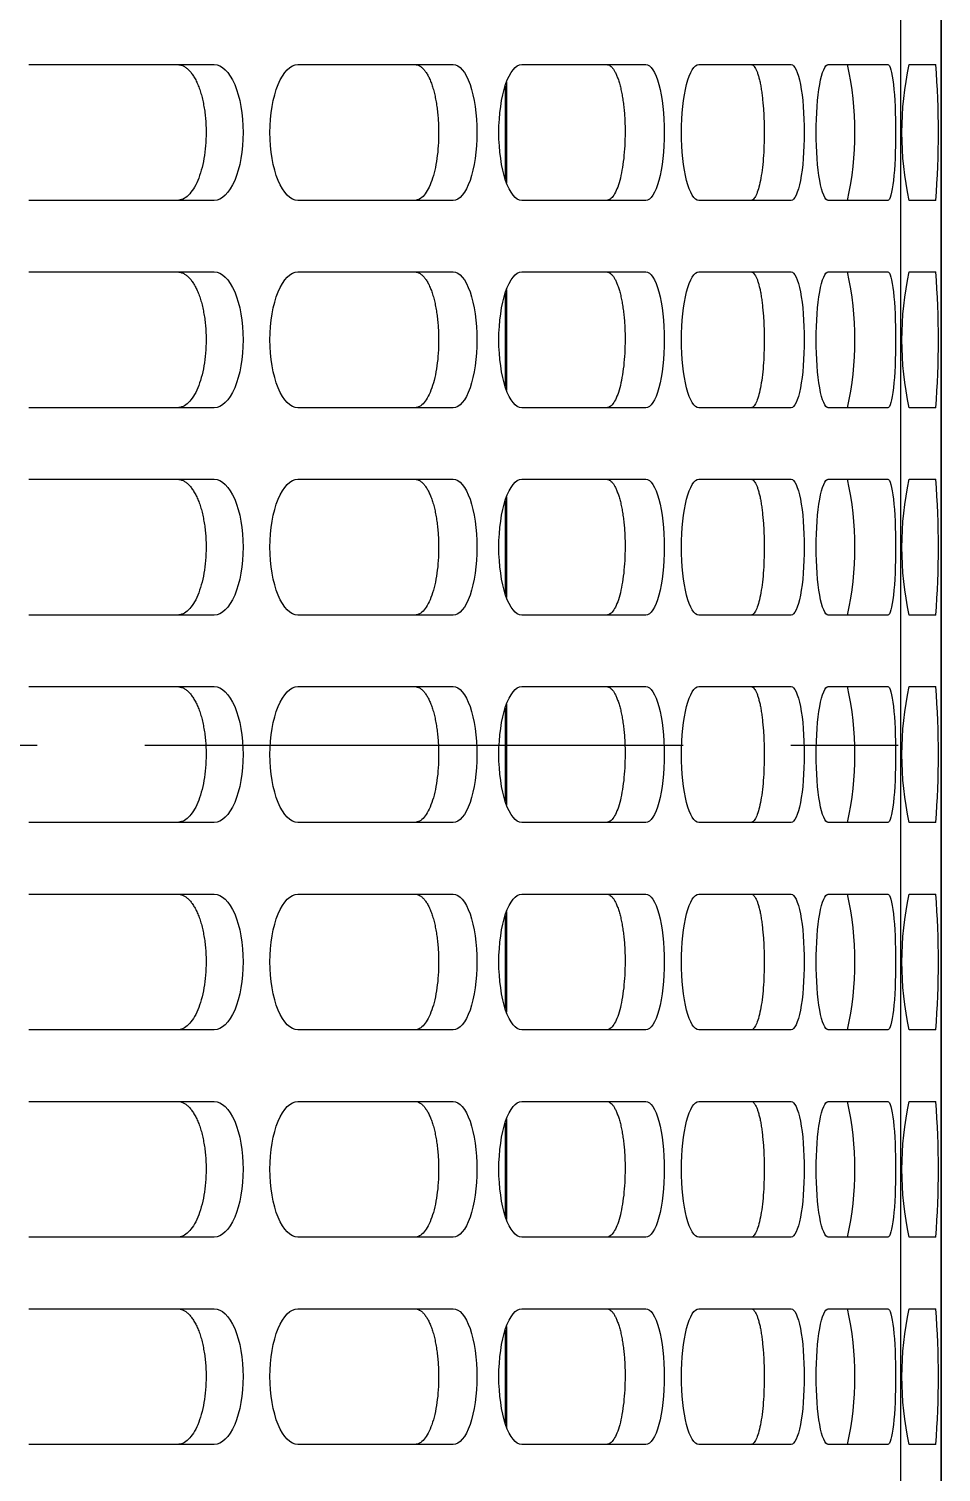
# Model space of a CAD drawing. Header units: millimetres. Extents: x 156850 to 204135, y 56350 to 74150.
# Drawn here: x 159085.8 to 159153, y 57112.5 to 57218.7 of the extents above; entities that cross this region are included whole.
import ezdxf

# ---------------------------------------------------------------- set-up
doc = ezdxf.new("R2010")
doc.units = ezdxf.units.MM
doc.header["$LTSCALE"] = 150
doc.linetypes.add('X-2F-PLAN$0$CENTER', pattern=[2, 1.25, -0.25, 0.25, -0.25])
doc.layers.add('-----33 Equipment', color=5, linetype='Continuous')

# ---------------------------------------------------------------- blocks, each defined once
blk = doc.blocks.new('X-2F-PLAN$0$A$C13F33EB5')
at = {"color": 0, "linetype": 'Continuous'}
for p, q in [((276.51, 139.52), (276.51, 153.16)), ((286.51, 153.16), (286.51, 139.52)), ((291.77, 139.52), (291.77, 153.16)), ((301.77, 153.16), (301.77, 139.52)), ((307.03, 139.52), (307.03, 153.16)), ((317.03, 153.16), (317.03, 139.52)), ((322.3, 139.52), (322.3, 153.16)), ((332.3, 153.16), (332.3, 139.52)), ((337.56, 139.52), (337.56, 153.16)), ((347.56, 153.16), (347.56, 139.52)), ((352.82, 139.52), (352.82, 153.16)), ((362.82, 153.16), (362.82, 139.52)), ((368.09, 139.52), (368.09, 153.16)), ((378.09, 153.16), (378.09, 139.52)), ((276.51, 121.93), (276.51, 133.36)), ((286.51, 133.36), (286.51, 121.93)), ((291.77, 121.93), (291.77, 133.36)), ((301.77, 133.36), (301.77, 121.93)), ((307.03, 121.93), (307.03, 133.36)), ((317.03, 133.36), (317.03, 121.93)), ((322.3, 121.93), (322.3, 133.36)), ((332.3, 133.36), (332.3, 121.93)), ((337.56, 121.93), (337.56, 133.36)), ((347.56, 133.36), (347.56, 121.93)), ((352.82, 121.93), (352.82, 133.36)), ((362.82, 133.36), (362.82, 121.93)), ((368.09, 121.93), (368.09, 133.36)), ((378.09, 133.36), (378.09, 121.93)), ((285.21, 118), (277.8, 118)), ((284.93, 118.1), (278.08, 118.1)), ((300.48, 118), (293.07, 118)), ((300.2, 118.1), (293.35, 118.1)), ((315.74, 118), (308.33, 118)), ((315.46, 118.1), (308.61, 118.1)), ((331, 118), (323.59, 118)), ((330.72, 118.1), (323.87, 118.1)), ((346.27, 118), (338.86, 118)), ((345.99, 118.1), (339.14, 118.1)), ((361.53, 118), (354.12, 118)), ((361.25, 118.1), (354.4, 118.1)), ((376.79, 118), (369.38, 118)), ((376.51, 118.1), (369.66, 118.1)), ((276.51, 107.75), (276.51, 116.88)), ((286.51, 116.88), (286.51, 107.75)), ((291.77, 107.75), (291.77, 116.88)), ((301.77, 116.88), (301.77, 107.75)), ((307.03, 107.75), (307.03, 116.88)), ((317.03, 116.88), (317.03, 107.75)), ((322.3, 107.75), (322.3, 116.88)), ((332.3, 116.88), (332.3, 107.75)), ((337.56, 107.75), (337.56, 116.88)), ((347.56, 116.88), (347.56, 107.75)), ((352.82, 107.75), (352.82, 116.88)), ((362.82, 116.88), (362.82, 107.75)), ((368.09, 107.75), (368.09, 116.88)), ((378.09, 116.88), (378.09, 107.75)), ((276.51, 97.05), (276.51, 103.84)), ((286.51, 103.84), (286.51, 97.05)), ((291.77, 97.05), (291.77, 103.84)), ((301.77, 103.84), (301.77, 97.05)), ((307.03, 97.05), (307.03, 103.84)), ((317.03, 103.84), (317.03, 97.05)), ((322.3, 97.05), (322.3, 103.84)), ((332.3, 103.84), (332.3, 97.05)), ((337.56, 97.05), (337.56, 103.84)), ((347.56, 103.84), (347.56, 97.05)), ((352.82, 97.05), (352.82, 103.84)), ((362.82, 103.84), (362.82, 97.05)), ((368.09, 97.05), (368.09, 103.84)), ((378.09, 103.84), (378.09, 97.05)), ((276.51, 89.92), (276.51, 94.31)), ((286.51, 94.31), (286.51, 89.92)), ((291.77, 89.92), (291.77, 94.31)), ((301.77, 94.31), (301.77, 89.92)), ((307.03, 89.92), (307.03, 94.31)), ((317.03, 94.31), (317.03, 89.92)), ((322.3, 89.92), (322.3, 94.31)), ((332.3, 94.31), (332.3, 89.92)), ((337.56, 89.92), (337.56, 94.31)), ((347.56, 94.31), (347.56, 89.92)), ((352.82, 89.92), (352.82, 94.31)), ((362.82, 94.31), (362.82, 89.92)), ((368.09, 89.92), (368.09, 94.31)), ((378.09, 94.31), (378.09, 89.92)), ((276.51, 86.4), (276.51, 88.36)), ((286.51, 88.36), (286.51, 86.4)), ((291.77, 86.4), (291.77, 88.36)), ((301.77, 88.36), (301.77, 86.4)), ((307.03, 86.4), (307.03, 88.36)), ((317.03, 88.36), (317.03, 86.4)), ((322.3, 86.4), (322.3, 88.36)), ((332.3, 88.36), (332.3, 86.4)), ((337.56, 86.4), (337.56, 88.36)), ((347.56, 88.36), (347.56, 86.4)), ((352.82, 86.4), (352.82, 88.36)), ((362.82, 88.36), (362.82, 86.4)), ((368.09, 86.4), (368.09, 88.36)), ((378.09, 88.36), (378.09, 86.4)), ((563.48, 86), (208.48, 86)), ((208.48, 86), (563.48, 86))]:
    blk.add_line(p, q, dxfattribs=at)
for centre, radius, start, end in [((281.51, 115.63), 23.28, 257.5949, 282.4051), ((296.77, 115.63), 23.28, 257.5949, 282.4051), ((312.03, 115.63), 23.28, 257.5949, 282.4051), ((327.3, 115.63), 23.28, 257.5949, 282.4051), ((342.56, 115.63), 23.28, 257.5949, 282.4051), ((357.82, 115.63), 23.28, 257.5949, 282.4051), ((373.09, 115.63), 23.28, 257.5949, 282.4051), ((281.51, 65.53), 23.38, 77.65, 102.35), ((296.77, 65.53), 23.38, 77.65, 102.35), ((312.03, 65.53), 23.38, 77.65, 102.35), ((327.3, 65.53), 23.38, 77.65, 102.35), ((342.56, 65.53), 23.38, 77.65, 102.35), ((357.82, 65.53), 23.38, 77.65, 102.35), ((373.09, 65.53), 23.38, 77.65, 102.35), ((281.51, 150.87), 64.67, 265.5654, 274.4346), ((296.77, 150.87), 64.67, 265.5654, 274.4346), ((312.03, 150.87), 64.67, 265.5654, 274.4346), ((327.3, 150.87), 64.67, 265.5654, 274.4346), ((342.56, 150.87), 64.67, 265.5654, 274.4346), ((357.82, 150.87), 64.67, 265.5654, 274.4346), ((373.09, 150.87), 64.67, 265.5654, 274.4346)]:
    blk.add_arc(centre, radius, start, end, dxfattribs=at)
for points, knots in [([(286.51, 142.23), (286.5, 142.16), (286.49, 142.02), (286.42, 141.81), (286.3, 141.61), (286.13, 141.41), (285.92, 141.22), (285.67, 141.05), (285.38, 140.88), (285.05, 140.72), (284.69, 140.58), (284.29, 140.46), (283.87, 140.36), (283.42, 140.27), (282.96, 140.2), (282.48, 140.15), (282, 140.12), (281.02, 140.1), (279.55, 140.22), (278.15, 140.61), (277.33, 141.04), (276.87, 141.41), (276.57, 141.81), (276.53, 142.09), (276.51, 142.23)], [0, 0, 0, 0, 0.031263, 0.06252, 0.093789, 0.125071, 0.156359, 0.187645, 0.21893, 0.250231, 0.281541, 0.312852, 0.344178, 0.375521, 0.406869, 0.438212, 0.469551, 0.500899, 0.62553, 0.750071, 0.812579, 0.87508, 0.937558, 1, 1, 1, 1]), ([(301.77, 142.23), (301.77, 142.16), (301.76, 142.02), (301.68, 141.81), (301.56, 141.61), (301.39, 141.41), (301.18, 141.22), (300.93, 141.05), (300.64, 140.88), (300.31, 140.72), (299.95, 140.58), (299.55, 140.46), (299.13, 140.36), (298.69, 140.27), (298.22, 140.2), (297.75, 140.15), (297.26, 140.12), (296.29, 140.1), (294.81, 140.22), (293.42, 140.61), (292.59, 141.04), (292.13, 141.41), (291.83, 141.81), (291.79, 142.09), (291.77, 142.23)], [0, 0, 0, 0, 0.031263, 0.06252, 0.093789, 0.125071, 0.156359, 0.187645, 0.21893, 0.250231, 0.281541, 0.312852, 0.344178, 0.375521, 0.406869, 0.438212, 0.469551, 0.500899, 0.62553, 0.750071, 0.812579, 0.87508, 0.937558, 1, 1, 1, 1]), ([(317.03, 142.23), (317.03, 142.16), (317.02, 142.02), (316.94, 141.81), (316.82, 141.61), (316.66, 141.41), (316.45, 141.22), (316.2, 141.05), (315.91, 140.88), (315.58, 140.72), (315.21, 140.58), (314.82, 140.46), (314.39, 140.36), (313.95, 140.27), (313.49, 140.2), (313.01, 140.15), (312.53, 140.12), (311.55, 140.1), (310.07, 140.22), (308.68, 140.61), (307.85, 141.04), (307.39, 141.41), (307.09, 141.81), (307.05, 142.09), (307.03, 142.23)], [0, 0, 0, 0, 0.031263, 0.06252, 0.093789, 0.125071, 0.156359, 0.187645, 0.21893, 0.250231, 0.281541, 0.312852, 0.344178, 0.375521, 0.406869, 0.438212, 0.469551, 0.500899, 0.62553, 0.750071, 0.812579, 0.87508, 0.937558, 1, 1, 1, 1]), ([(332.3, 142.23), (332.29, 142.16), (332.28, 142.02), (332.21, 141.81), (332.09, 141.61), (331.92, 141.41), (331.71, 141.22), (331.46, 141.05), (331.17, 140.88), (330.84, 140.72), (330.47, 140.58), (330.08, 140.46), (329.66, 140.36), (329.21, 140.27), (328.75, 140.2), (328.27, 140.15), (327.79, 140.12), (326.81, 140.1), (325.34, 140.22), (323.94, 140.61), (323.12, 141.04), (322.66, 141.41), (322.36, 141.81), (322.32, 142.09), (322.3, 142.23)], [0, 0, 0, 0, 0.031263, 0.06252, 0.093789, 0.125071, 0.156359, 0.187645, 0.21893, 0.250231, 0.281541, 0.312852, 0.344178, 0.375521, 0.406869, 0.438212, 0.469551, 0.500899, 0.62553, 0.750071, 0.812579, 0.87508, 0.937558, 1, 1, 1, 1]), ([(347.56, 142.23), (347.56, 142.16), (347.55, 142.02), (347.47, 141.81), (347.35, 141.61), (347.18, 141.41), (346.97, 141.22), (346.72, 141.05), (346.43, 140.88), (346.1, 140.72), (345.74, 140.58), (345.34, 140.46), (344.92, 140.36), (344.48, 140.27), (344.01, 140.2), (343.54, 140.15), (343.05, 140.12), (342.07, 140.1), (340.6, 140.22), (339.21, 140.61), (338.38, 141.04), (337.92, 141.41), (337.62, 141.81), (337.58, 142.09), (337.56, 142.23)], [0, 0, 0, 0, 0.031263, 0.06252, 0.093789, 0.125071, 0.156359, 0.187645, 0.21893, 0.250231, 0.281541, 0.312852, 0.344178, 0.375521, 0.406869, 0.438212, 0.469551, 0.500899, 0.62553, 0.750071, 0.812579, 0.87508, 0.937558, 1, 1, 1, 1]), ([(362.82, 142.23), (362.82, 142.16), (362.81, 142.02), (362.73, 141.81), (362.61, 141.61), (362.45, 141.41), (362.24, 141.22), (361.99, 141.05), (361.69, 140.88), (361.37, 140.72), (361, 140.58), (360.61, 140.46), (360.18, 140.36), (359.74, 140.27), (359.28, 140.2), (358.8, 140.15), (358.31, 140.12), (357.34, 140.1), (355.86, 140.22), (354.47, 140.61), (353.64, 141.04), (353.18, 141.41), (352.88, 141.81), (352.84, 142.09), (352.82, 142.23)], [0, 0, 0, 0, 0.031263, 0.06252, 0.093789, 0.125071, 0.156359, 0.187645, 0.21893, 0.250231, 0.281541, 0.312852, 0.344178, 0.375521, 0.406869, 0.438212, 0.469551, 0.500899, 0.62553, 0.750071, 0.812579, 0.87508, 0.937558, 1, 1, 1, 1]), ([(378.09, 142.23), (378.08, 142.16), (378.07, 142.02), (378, 141.81), (377.88, 141.61), (377.71, 141.41), (377.5, 141.22), (377.25, 141.05), (376.96, 140.88), (376.63, 140.72), (376.26, 140.58), (375.87, 140.46), (375.45, 140.36), (375, 140.27), (374.54, 140.2), (374.06, 140.15), (373.58, 140.12), (372.6, 140.1), (371.13, 140.22), (369.73, 140.61), (368.91, 141.04), (368.45, 141.41), (368.15, 141.81), (368.11, 142.09), (368.09, 142.23)], [0, 0, 0, 0, 0.031263, 0.06252, 0.093789, 0.125071, 0.156359, 0.187645, 0.21893, 0.250231, 0.281541, 0.312852, 0.344178, 0.375521, 0.406869, 0.438212, 0.469551, 0.500899, 0.62553, 0.750071, 0.812579, 0.87508, 0.937558, 1, 1, 1, 1]), ([(286.51, 139.52), (286.51, 138.96), (285.97, 138.4), (284.12, 137.62), (282.82, 137.39), (280.2, 137.39), (278.9, 137.62), (277.05, 138.4), (276.51, 138.96), (276.51, 139.52)], [0, 0, 0, 0, 0.25, 0.25, 0.5, 0.5, 0.75, 0.75, 1, 1, 1, 1]), ([(301.77, 139.52), (301.77, 138.96), (301.23, 138.4), (299.38, 137.62), (298.08, 137.39), (295.46, 137.39), (294.16, 137.62), (292.31, 138.4), (291.77, 138.96), (291.77, 139.52)], [0, 0, 0, 0, 0.25, 0.25, 0.5, 0.5, 0.75, 0.75, 1, 1, 1, 1]), ([(317.03, 139.52), (317.03, 138.96), (316.5, 138.4), (314.64, 137.62), (313.34, 137.39), (310.73, 137.39), (309.42, 137.62), (307.57, 138.4), (307.03, 138.96), (307.03, 139.52)], [0, 0, 0, 0, 0.25, 0.25, 0.5, 0.5, 0.75, 0.75, 1, 1, 1, 1]), ([(332.3, 139.52), (332.3, 138.96), (331.76, 138.4), (329.91, 137.62), (328.61, 137.39), (325.99, 137.39), (324.69, 137.62), (322.84, 138.4), (322.3, 138.96), (322.3, 139.52)], [0, 0, 0, 0, 0.25, 0.25, 0.5, 0.5, 0.75, 0.75, 1, 1, 1, 1]), ([(347.56, 139.52), (347.56, 138.96), (347.02, 138.4), (345.17, 137.62), (343.87, 137.39), (341.25, 137.39), (339.95, 137.62), (338.1, 138.4), (337.56, 138.96), (337.56, 139.52)], [0, 0, 0, 0, 0.25, 0.25, 0.5, 0.5, 0.75, 0.75, 1, 1, 1, 1]), ([(362.82, 139.52), (362.82, 138.96), (362.29, 138.4), (360.43, 137.62), (359.13, 137.39), (356.52, 137.39), (355.21, 137.62), (353.36, 138.4), (352.82, 138.96), (352.82, 139.52)], [0, 0, 0, 0, 0.25, 0.25, 0.5, 0.5, 0.75, 0.75, 1, 1, 1, 1]), ([(378.09, 139.52), (378.09, 138.96), (377.55, 138.4), (375.7, 137.62), (374.4, 137.39), (371.78, 137.39), (370.48, 137.62), (368.63, 138.4), (368.09, 138.96), (368.09, 139.52)], [0, 0, 0, 0, 0.25, 0.25, 0.5, 0.5, 0.75, 0.75, 1, 1, 1, 1]), ([(276.51, 133.36), (276.51, 133.89), (277.05, 134.43), (278.9, 135.19), (280.2, 135.41), (282.82, 135.41), (284.12, 135.19), (285.97, 134.43), (286.51, 133.89), (286.51, 133.36)], [0, 0, 0, 0, 0.25, 0.25, 0.5, 0.5, 0.75, 0.75, 1, 1, 1, 1]), ([(291.77, 133.36), (291.77, 133.89), (292.31, 134.43), (294.16, 135.19), (295.46, 135.41), (298.08, 135.41), (299.38, 135.19), (301.23, 134.43), (301.77, 133.89), (301.77, 133.36)], [0, 0, 0, 0, 0.25, 0.25, 0.5, 0.5, 0.75, 0.75, 1, 1, 1, 1]), ([(307.03, 133.36), (307.03, 133.89), (307.57, 134.43), (309.42, 135.19), (310.73, 135.41), (313.34, 135.41), (314.64, 135.19), (316.5, 134.43), (317.03, 133.89), (317.03, 133.36)], [0, 0, 0, 0, 0.25, 0.25, 0.5, 0.5, 0.75, 0.75, 1, 1, 1, 1]), ([(322.3, 133.36), (322.3, 133.89), (322.84, 134.43), (324.69, 135.19), (325.99, 135.41), (328.61, 135.41), (329.91, 135.19), (331.76, 134.43), (332.3, 133.89), (332.3, 133.36)], [0, 0, 0, 0, 0.25, 0.25, 0.5, 0.5, 0.75, 0.75, 1, 1, 1, 1]), ([(337.56, 133.36), (337.56, 133.89), (338.1, 134.43), (339.95, 135.19), (341.25, 135.41), (343.87, 135.41), (345.17, 135.19), (347.02, 134.43), (347.56, 133.89), (347.56, 133.36)], [0, 0, 0, 0, 0.25, 0.25, 0.5, 0.5, 0.75, 0.75, 1, 1, 1, 1]), ([(352.82, 133.36), (352.82, 133.89), (353.36, 134.43), (355.21, 135.19), (356.52, 135.41), (359.13, 135.41), (360.43, 135.19), (362.29, 134.43), (362.82, 133.89), (362.82, 133.36)], [0, 0, 0, 0, 0.25, 0.25, 0.5, 0.5, 0.75, 0.75, 1, 1, 1, 1]), ([(368.09, 133.36), (368.09, 133.89), (368.63, 134.43), (370.48, 135.19), (371.78, 135.41), (374.4, 135.41), (375.7, 135.19), (377.55, 134.43), (378.09, 133.89), (378.09, 133.36)], [0, 0, 0, 0, 0.25, 0.25, 0.5, 0.5, 0.75, 0.75, 1, 1, 1, 1]), ([(286.51, 124.74), (286.5, 124.68), (286.49, 124.57), (286.42, 124.39), (286.3, 124.23), (286.13, 124.07), (285.92, 123.91), (285.67, 123.76), (285.38, 123.62), (285.05, 123.5), (284.69, 123.38), (284.29, 123.28), (283.87, 123.2), (283.42, 123.12), (282.96, 123.07), (282.48, 123.02), (282, 123), (281.02, 122.98), (279.55, 123.08), (278.15, 123.4), (277.33, 123.76), (276.87, 124.06), (276.57, 124.39), (276.53, 124.62), (276.51, 124.74)], [0, 0, 0, 0, 0.031263, 0.06252, 0.093789, 0.125071, 0.156359, 0.187645, 0.21893, 0.250231, 0.281541, 0.312852, 0.344178, 0.375521, 0.406869, 0.438212, 0.469551, 0.500899, 0.62553, 0.750071, 0.812579, 0.87508, 0.937558, 1, 1, 1, 1]), ([(301.77, 124.74), (301.77, 124.68), (301.76, 124.57), (301.68, 124.39), (301.56, 124.23), (301.39, 124.07), (301.18, 123.91), (300.93, 123.76), (300.64, 123.62), (300.31, 123.5), (299.95, 123.38), (299.55, 123.28), (299.13, 123.2), (298.69, 123.12), (298.22, 123.07), (297.75, 123.02), (297.26, 123), (296.29, 122.98), (294.81, 123.08), (293.42, 123.4), (292.59, 123.76), (292.13, 124.06), (291.83, 124.39), (291.79, 124.62), (291.77, 124.74)], [0, 0, 0, 0, 0.031263, 0.06252, 0.093789, 0.125071, 0.156359, 0.187645, 0.21893, 0.250231, 0.281541, 0.312852, 0.344178, 0.375521, 0.406869, 0.438212, 0.469551, 0.500899, 0.62553, 0.750071, 0.812579, 0.87508, 0.937558, 1, 1, 1, 1]), ([(317.03, 124.74), (317.03, 124.68), (317.02, 124.57), (316.94, 124.39), (316.82, 124.23), (316.66, 124.07), (316.45, 123.91), (316.2, 123.76), (315.91, 123.62), (315.58, 123.5), (315.21, 123.38), (314.82, 123.28), (314.39, 123.2), (313.95, 123.12), (313.49, 123.07), (313.01, 123.02), (312.53, 123), (311.55, 122.98), (310.07, 123.08), (308.68, 123.4), (307.85, 123.76), (307.39, 124.06), (307.09, 124.39), (307.05, 124.62), (307.03, 124.74)], [0, 0, 0, 0, 0.031263, 0.06252, 0.093789, 0.125071, 0.156359, 0.187645, 0.21893, 0.250231, 0.281541, 0.312852, 0.344178, 0.375521, 0.406869, 0.438212, 0.469551, 0.500899, 0.62553, 0.750071, 0.812579, 0.87508, 0.937558, 1, 1, 1, 1]), ([(332.3, 124.74), (332.29, 124.68), (332.28, 124.57), (332.21, 124.39), (332.09, 124.23), (331.92, 124.07), (331.71, 123.91), (331.46, 123.76), (331.17, 123.62), (330.84, 123.5), (330.47, 123.38), (330.08, 123.28), (329.66, 123.2), (329.21, 123.12), (328.75, 123.07), (328.27, 123.02), (327.79, 123), (326.81, 122.98), (325.34, 123.08), (323.94, 123.4), (323.12, 123.76), (322.66, 124.06), (322.36, 124.39), (322.32, 124.62), (322.3, 124.74)], [0, 0, 0, 0, 0.031263, 0.06252, 0.093789, 0.125071, 0.156359, 0.187645, 0.21893, 0.250231, 0.281541, 0.312852, 0.344178, 0.375521, 0.406869, 0.438212, 0.469551, 0.500899, 0.62553, 0.750071, 0.812579, 0.87508, 0.937558, 1, 1, 1, 1]), ([(347.56, 124.74), (347.56, 124.68), (347.55, 124.57), (347.47, 124.39), (347.35, 124.23), (347.18, 124.07), (346.97, 123.91), (346.72, 123.76), (346.43, 123.62), (346.1, 123.5), (345.74, 123.38), (345.34, 123.28), (344.92, 123.2), (344.48, 123.12), (344.01, 123.07), (343.54, 123.02), (343.05, 123), (342.07, 122.98), (340.6, 123.08), (339.21, 123.4), (338.38, 123.76), (337.92, 124.06), (337.62, 124.39), (337.58, 124.62), (337.56, 124.74)], [0, 0, 0, 0, 0.031263, 0.06252, 0.093789, 0.125071, 0.156359, 0.187645, 0.21893, 0.250231, 0.281541, 0.312852, 0.344178, 0.375521, 0.406869, 0.438212, 0.469551, 0.500899, 0.62553, 0.750071, 0.812579, 0.87508, 0.937558, 1, 1, 1, 1]), ([(362.82, 124.74), (362.82, 124.68), (362.81, 124.57), (362.73, 124.39), (362.61, 124.23), (362.45, 124.07), (362.24, 123.91), (361.99, 123.76), (361.69, 123.62), (361.37, 123.5), (361, 123.38), (360.61, 123.28), (360.18, 123.2), (359.74, 123.12), (359.28, 123.07), (358.8, 123.02), (358.31, 123), (357.34, 122.98), (355.86, 123.08), (354.47, 123.4), (353.64, 123.76), (353.18, 124.06), (352.88, 124.39), (352.84, 124.62), (352.82, 124.74)], [0, 0, 0, 0, 0.031263, 0.06252, 0.093789, 0.125071, 0.156359, 0.187645, 0.21893, 0.250231, 0.281541, 0.312852, 0.344178, 0.375521, 0.406869, 0.438212, 0.469551, 0.500899, 0.62553, 0.750071, 0.812579, 0.87508, 0.937558, 1, 1, 1, 1]), ([(378.09, 124.74), (378.08, 124.68), (378.07, 124.57), (378, 124.39), (377.88, 124.23), (377.71, 124.07), (377.5, 123.91), (377.25, 123.76), (376.96, 123.62), (376.63, 123.5), (376.26, 123.38), (375.87, 123.28), (375.45, 123.2), (375, 123.12), (374.54, 123.07), (374.06, 123.02), (373.58, 123), (372.6, 122.98), (371.13, 123.08), (369.73, 123.4), (368.91, 123.76), (368.45, 124.06), (368.15, 124.39), (368.11, 124.62), (368.09, 124.74)], [0, 0, 0, 0, 0.031263, 0.06252, 0.093789, 0.125071, 0.156359, 0.187645, 0.21893, 0.250231, 0.281541, 0.312852, 0.344178, 0.375521, 0.406869, 0.438212, 0.469551, 0.500899, 0.62553, 0.750071, 0.812579, 0.87508, 0.937558, 1, 1, 1, 1]), ([(286.51, 121.93), (286.51, 121.47), (285.97, 121.01), (284.12, 120.36), (282.82, 120.18), (280.2, 120.18), (278.9, 120.36), (277.05, 121.01), (276.51, 121.47), (276.51, 121.93)], [0, 0, 0, 0, 0.25, 0.25, 0.5, 0.5, 0.75, 0.75, 1, 1, 1, 1]), ([(301.77, 121.93), (301.77, 121.47), (301.23, 121.01), (299.38, 120.36), (298.08, 120.18), (295.46, 120.18), (294.16, 120.36), (292.31, 121.01), (291.77, 121.47), (291.77, 121.93)], [0, 0, 0, 0, 0.25, 0.25, 0.5, 0.5, 0.75, 0.75, 1, 1, 1, 1]), ([(317.03, 121.93), (317.03, 121.47), (316.5, 121.01), (314.64, 120.36), (313.34, 120.18), (310.73, 120.18), (309.42, 120.36), (307.57, 121.01), (307.03, 121.47), (307.03, 121.93)], [0, 0, 0, 0, 0.25, 0.25, 0.5, 0.5, 0.75, 0.75, 1, 1, 1, 1]), ([(332.3, 121.93), (332.3, 121.47), (331.76, 121.01), (329.91, 120.36), (328.61, 120.18), (325.99, 120.18), (324.69, 120.36), (322.84, 121.01), (322.3, 121.47), (322.3, 121.93)], [0, 0, 0, 0, 0.25, 0.25, 0.5, 0.5, 0.75, 0.75, 1, 1, 1, 1]), ([(347.56, 121.93), (347.56, 121.47), (347.02, 121.01), (345.17, 120.36), (343.87, 120.18), (341.25, 120.18), (339.95, 120.36), (338.1, 121.01), (337.56, 121.47), (337.56, 121.93)], [0, 0, 0, 0, 0.25, 0.25, 0.5, 0.5, 0.75, 0.75, 1, 1, 1, 1]), ([(362.82, 121.93), (362.82, 121.47), (362.29, 121.01), (360.43, 120.36), (359.13, 120.18), (356.52, 120.18), (355.21, 120.36), (353.36, 121.01), (352.82, 121.47), (352.82, 121.93)], [0, 0, 0, 0, 0.25, 0.25, 0.5, 0.5, 0.75, 0.75, 1, 1, 1, 1]), ([(378.09, 121.93), (378.09, 121.47), (377.55, 121.01), (375.7, 120.36), (374.4, 120.18), (371.78, 120.18), (370.48, 120.36), (368.63, 121.01), (368.09, 121.47), (368.09, 121.93)], [0, 0, 0, 0, 0.25, 0.25, 0.5, 0.5, 0.75, 0.75, 1, 1, 1, 1]), ([(276.51, 116.88), (276.51, 117.32), (277.05, 117.75), (278.9, 118.37), (280.2, 118.56), (282.82, 118.56), (284.12, 118.37), (285.97, 117.75), (286.51, 117.32), (286.51, 116.88)], [0, 0, 0, 0, 0.25, 0.25, 0.5, 0.5, 0.75, 0.75, 1, 1, 1, 1]), ([(291.77, 116.88), (291.77, 117.32), (292.31, 117.75), (294.16, 118.37), (295.46, 118.56), (298.08, 118.56), (299.38, 118.37), (301.23, 117.75), (301.77, 117.32), (301.77, 116.88)], [0, 0, 0, 0, 0.25, 0.25, 0.5, 0.5, 0.75, 0.75, 1, 1, 1, 1]), ([(307.03, 116.88), (307.03, 117.32), (307.57, 117.75), (309.42, 118.37), (310.73, 118.56), (313.34, 118.56), (314.64, 118.37), (316.5, 117.75), (317.03, 117.32), (317.03, 116.88)], [0, 0, 0, 0, 0.25, 0.25, 0.5, 0.5, 0.75, 0.75, 1, 1, 1, 1]), ([(322.3, 116.88), (322.3, 117.32), (322.84, 117.75), (324.69, 118.37), (325.99, 118.56), (328.61, 118.56), (329.91, 118.37), (331.76, 117.75), (332.3, 117.32), (332.3, 116.88)], [0, 0, 0, 0, 0.25, 0.25, 0.5, 0.5, 0.75, 0.75, 1, 1, 1, 1]), ([(337.56, 116.88), (337.56, 117.32), (338.1, 117.75), (339.95, 118.37), (341.25, 118.56), (343.87, 118.56), (345.17, 118.37), (347.02, 117.75), (347.56, 117.32), (347.56, 116.88)], [0, 0, 0, 0, 0.25, 0.25, 0.5, 0.5, 0.75, 0.75, 1, 1, 1, 1]), ([(352.82, 116.88), (352.82, 117.32), (353.36, 117.75), (355.21, 118.37), (356.52, 118.56), (359.13, 118.56), (360.43, 118.37), (362.29, 117.75), (362.82, 117.32), (362.82, 116.88)], [0, 0, 0, 0, 0.25, 0.25, 0.5, 0.5, 0.75, 0.75, 1, 1, 1, 1]), ([(368.09, 116.88), (368.09, 117.32), (368.63, 117.75), (370.48, 118.37), (371.78, 118.56), (374.4, 118.56), (375.7, 118.37), (377.55, 117.75), (378.09, 117.32), (378.09, 116.88)], [0, 0, 0, 0, 0.25, 0.25, 0.5, 0.5, 0.75, 0.75, 1, 1, 1, 1]), ([(286.51, 110.63), (286.5, 110.58), (286.49, 110.49), (286.42, 110.36), (286.3, 110.23), (286.13, 110.1), (285.92, 109.98), (285.67, 109.87), (285.38, 109.76), (285.05, 109.66), (284.69, 109.57), (284.29, 109.49), (283.87, 109.42), (283.42, 109.37), (282.96, 109.32), (282.48, 109.29), (282, 109.27), (281.02, 109.26), (279.55, 109.34), (278.15, 109.59), (277.33, 109.86), (276.87, 110.1), (276.57, 110.36), (276.53, 110.54), (276.51, 110.63)], [0, 0, 0, 0, 0.031263, 0.06252, 0.093789, 0.125071, 0.156359, 0.187645, 0.21893, 0.250231, 0.281541, 0.312852, 0.344178, 0.375521, 0.406869, 0.438212, 0.469551, 0.500899, 0.62553, 0.750071, 0.812579, 0.87508, 0.937558, 1, 1, 1, 1]), ([(301.77, 110.63), (301.77, 110.58), (301.76, 110.49), (301.68, 110.36), (301.56, 110.23), (301.39, 110.1), (301.18, 109.98), (300.93, 109.87), (300.64, 109.76), (300.31, 109.66), (299.95, 109.57), (299.55, 109.49), (299.13, 109.42), (298.69, 109.37), (298.22, 109.32), (297.75, 109.29), (297.26, 109.27), (296.29, 109.26), (294.81, 109.34), (293.42, 109.59), (292.59, 109.86), (292.13, 110.1), (291.83, 110.36), (291.79, 110.54), (291.77, 110.63)], [0, 0, 0, 0, 0.031263, 0.06252, 0.093789, 0.125071, 0.156359, 0.187645, 0.21893, 0.250231, 0.281541, 0.312852, 0.344178, 0.375521, 0.406869, 0.438212, 0.469551, 0.500899, 0.62553, 0.750071, 0.812579, 0.87508, 0.937558, 1, 1, 1, 1]), ([(317.03, 110.63), (317.03, 110.58), (317.02, 110.49), (316.94, 110.36), (316.82, 110.23), (316.66, 110.1), (316.45, 109.98), (316.2, 109.87), (315.91, 109.76), (315.58, 109.66), (315.21, 109.57), (314.82, 109.49), (314.39, 109.42), (313.95, 109.37), (313.49, 109.32), (313.01, 109.29), (312.53, 109.27), (311.55, 109.26), (310.07, 109.34), (308.68, 109.59), (307.85, 109.86), (307.39, 110.1), (307.09, 110.36), (307.05, 110.54), (307.03, 110.63)], [0, 0, 0, 0, 0.031263, 0.06252, 0.093789, 0.125071, 0.156359, 0.187645, 0.21893, 0.250231, 0.281541, 0.312852, 0.344178, 0.375521, 0.406869, 0.438212, 0.469551, 0.500899, 0.62553, 0.750071, 0.812579, 0.87508, 0.937558, 1, 1, 1, 1]), ([(332.3, 110.63), (332.29, 110.58), (332.28, 110.49), (332.21, 110.36), (332.09, 110.23), (331.92, 110.1), (331.71, 109.98), (331.46, 109.87), (331.17, 109.76), (330.84, 109.66), (330.47, 109.57), (330.08, 109.49), (329.66, 109.42), (329.21, 109.37), (328.75, 109.32), (328.27, 109.29), (327.79, 109.27), (326.81, 109.26), (325.34, 109.34), (323.94, 109.59), (323.12, 109.86), (322.66, 110.1), (322.36, 110.36), (322.32, 110.54), (322.3, 110.63)], [0, 0, 0, 0, 0.031263, 0.06252, 0.093789, 0.125071, 0.156359, 0.187645, 0.21893, 0.250231, 0.281541, 0.312852, 0.344178, 0.375521, 0.406869, 0.438212, 0.469551, 0.500899, 0.62553, 0.750071, 0.812579, 0.87508, 0.937558, 1, 1, 1, 1]), ([(347.56, 110.63), (347.56, 110.58), (347.55, 110.49), (347.47, 110.36), (347.35, 110.23), (347.18, 110.1), (346.97, 109.98), (346.72, 109.87), (346.43, 109.76), (346.1, 109.66), (345.74, 109.57), (345.34, 109.49), (344.92, 109.42), (344.48, 109.37), (344.01, 109.32), (343.54, 109.29), (343.05, 109.27), (342.07, 109.26), (340.6, 109.34), (339.21, 109.59), (338.38, 109.86), (337.92, 110.1), (337.62, 110.36), (337.58, 110.54), (337.56, 110.63)], [0, 0, 0, 0, 0.031263, 0.06252, 0.093789, 0.125071, 0.156359, 0.187645, 0.21893, 0.250231, 0.281541, 0.312852, 0.344178, 0.375521, 0.406869, 0.438212, 0.469551, 0.500899, 0.62553, 0.750071, 0.812579, 0.87508, 0.937558, 1, 1, 1, 1]), ([(362.82, 110.63), (362.82, 110.58), (362.81, 110.49), (362.73, 110.36), (362.61, 110.23), (362.45, 110.1), (362.24, 109.98), (361.99, 109.87), (361.69, 109.76), (361.37, 109.66), (361, 109.57), (360.61, 109.49), (360.18, 109.42), (359.74, 109.37), (359.28, 109.32), (358.8, 109.29), (358.31, 109.27), (357.34, 109.26), (355.86, 109.34), (354.47, 109.59), (353.64, 109.86), (353.18, 110.1), (352.88, 110.36), (352.84, 110.54), (352.82, 110.63)], [0, 0, 0, 0, 0.031263, 0.06252, 0.093789, 0.125071, 0.156359, 0.187645, 0.21893, 0.250231, 0.281541, 0.312852, 0.344178, 0.375521, 0.406869, 0.438212, 0.469551, 0.500899, 0.62553, 0.750071, 0.812579, 0.87508, 0.937558, 1, 1, 1, 1]), ([(378.09, 110.63), (378.08, 110.58), (378.07, 110.49), (378, 110.36), (377.88, 110.23), (377.71, 110.1), (377.5, 109.98), (377.25, 109.87), (376.96, 109.76), (376.63, 109.66), (376.26, 109.57), (375.87, 109.49), (375.45, 109.42), (375, 109.37), (374.54, 109.32), (374.06, 109.29), (373.58, 109.27), (372.6, 109.26), (371.13, 109.34), (369.73, 109.59), (368.91, 109.86), (368.45, 110.1), (368.15, 110.36), (368.11, 110.54), (368.09, 110.63)], [0, 0, 0, 0, 0.031263, 0.06252, 0.093789, 0.125071, 0.156359, 0.187645, 0.21893, 0.250231, 0.281541, 0.312852, 0.344178, 0.375521, 0.406869, 0.438212, 0.469551, 0.500899, 0.62553, 0.750071, 0.812579, 0.87508, 0.937558, 1, 1, 1, 1]), ([(286.51, 107.75), (286.51, 107.38), (285.97, 107.03), (284.12, 106.52), (282.82, 106.38), (280.2, 106.38), (278.9, 106.52), (277.05, 107.03), (276.51, 107.38), (276.51, 107.75)], [0, 0, 0, 0, 0.25, 0.25, 0.5, 0.5, 0.75, 0.75, 1, 1, 1, 1]), ([(301.77, 107.75), (301.77, 107.38), (301.23, 107.03), (299.38, 106.52), (298.08, 106.38), (295.46, 106.38), (294.16, 106.52), (292.31, 107.03), (291.77, 107.38), (291.77, 107.75)], [0, 0, 0, 0, 0.25, 0.25, 0.5, 0.5, 0.75, 0.75, 1, 1, 1, 1]), ([(317.03, 107.75), (317.03, 107.38), (316.5, 107.03), (314.64, 106.52), (313.34, 106.38), (310.73, 106.38), (309.42, 106.52), (307.57, 107.03), (307.03, 107.38), (307.03, 107.75)], [0, 0, 0, 0, 0.25, 0.25, 0.5, 0.5, 0.75, 0.75, 1, 1, 1, 1]), ([(332.3, 107.75), (332.3, 107.38), (331.76, 107.03), (329.91, 106.52), (328.61, 106.38), (325.99, 106.38), (324.69, 106.52), (322.84, 107.03), (322.3, 107.38), (322.3, 107.75)], [0, 0, 0, 0, 0.25, 0.25, 0.5, 0.5, 0.75, 0.75, 1, 1, 1, 1]), ([(347.56, 107.75), (347.56, 107.38), (347.02, 107.03), (345.17, 106.52), (343.87, 106.38), (341.25, 106.38), (339.95, 106.52), (338.1, 107.03), (337.56, 107.38), (337.56, 107.75)], [0, 0, 0, 0, 0.25, 0.25, 0.5, 0.5, 0.75, 0.75, 1, 1, 1, 1]), ([(362.82, 107.75), (362.82, 107.38), (362.29, 107.03), (360.43, 106.52), (359.13, 106.38), (356.52, 106.38), (355.21, 106.52), (353.36, 107.03), (352.82, 107.38), (352.82, 107.75)], [0, 0, 0, 0, 0.25, 0.25, 0.5, 0.5, 0.75, 0.75, 1, 1, 1, 1]), ([(378.09, 107.75), (378.09, 107.38), (377.55, 107.03), (375.7, 106.52), (374.4, 106.38), (371.78, 106.38), (370.48, 106.52), (368.63, 107.03), (368.09, 107.38), (368.09, 107.75)], [0, 0, 0, 0, 0.25, 0.25, 0.5, 0.5, 0.75, 0.75, 1, 1, 1, 1]), ([(276.51, 103.84), (276.51, 104.17), (277.05, 104.5), (278.9, 104.98), (280.2, 105.12), (282.82, 105.12), (284.12, 104.98), (285.97, 104.5), (286.51, 104.17), (286.51, 103.84)], [0, 0, 0, 0, 0.25, 0.25, 0.5, 0.5, 0.75, 0.75, 1, 1, 1, 1]), ([(291.77, 103.84), (291.77, 104.17), (292.31, 104.5), (294.16, 104.98), (295.46, 105.12), (298.08, 105.12), (299.38, 104.98), (301.23, 104.5), (301.77, 104.17), (301.77, 103.84)], [0, 0, 0, 0, 0.25, 0.25, 0.5, 0.5, 0.75, 0.75, 1, 1, 1, 1]), ([(307.03, 103.84), (307.03, 104.17), (307.57, 104.5), (309.42, 104.98), (310.73, 105.12), (313.34, 105.12), (314.64, 104.98), (316.5, 104.5), (317.03, 104.17), (317.03, 103.84)], [0, 0, 0, 0, 0.25, 0.25, 0.5, 0.5, 0.75, 0.75, 1, 1, 1, 1]), ([(322.3, 103.84), (322.3, 104.17), (322.84, 104.5), (324.69, 104.98), (325.99, 105.12), (328.61, 105.12), (329.91, 104.98), (331.76, 104.5), (332.3, 104.17), (332.3, 103.84)], [0, 0, 0, 0, 0.25, 0.25, 0.5, 0.5, 0.75, 0.75, 1, 1, 1, 1]), ([(337.56, 103.84), (337.56, 104.17), (338.1, 104.5), (339.95, 104.98), (341.25, 105.12), (343.87, 105.12), (345.17, 104.98), (347.02, 104.5), (347.56, 104.17), (347.56, 103.84)], [0, 0, 0, 0, 0.25, 0.25, 0.5, 0.5, 0.75, 0.75, 1, 1, 1, 1]), ([(352.82, 103.84), (352.82, 104.17), (353.36, 104.5), (355.21, 104.98), (356.52, 105.12), (359.13, 105.12), (360.43, 104.98), (362.29, 104.5), (362.82, 104.17), (362.82, 103.84)], [0, 0, 0, 0, 0.25, 0.25, 0.5, 0.5, 0.75, 0.75, 1, 1, 1, 1]), ([(368.09, 103.84), (368.09, 104.17), (368.63, 104.5), (370.48, 104.98), (371.78, 105.12), (374.4, 105.12), (375.7, 104.98), (377.55, 104.5), (378.09, 104.17), (378.09, 103.84)], [0, 0, 0, 0, 0.25, 0.25, 0.5, 0.5, 0.75, 0.75, 1, 1, 1, 1]), ([(286.51, 99.99), (286.5, 99.96), (286.49, 99.9), (286.42, 99.8), (286.3, 99.71), (286.13, 99.62), (285.92, 99.53), (285.67, 99.45), (285.38, 99.37), (285.05, 99.3), (284.69, 99.24), (284.29, 99.18), (283.87, 99.14), (283.42, 99.1), (282.96, 99.06), (282.48, 99.04), (282, 99.03), (281.02, 99.02), (279.55, 99.07), (278.15, 99.25), (277.33, 99.45), (276.87, 99.62), (276.57, 99.8), (276.53, 99.93), (276.51, 99.99)], [0, 0, 0, 0, 0.031263, 0.06252, 0.093789, 0.125071, 0.156359, 0.187645, 0.21893, 0.250231, 0.281541, 0.312852, 0.344178, 0.375521, 0.406869, 0.438212, 0.469551, 0.500899, 0.62553, 0.750071, 0.812579, 0.87508, 0.937558, 1, 1, 1, 1]), ([(301.77, 99.99), (301.77, 99.96), (301.76, 99.9), (301.68, 99.8), (301.56, 99.71), (301.39, 99.62), (301.18, 99.53), (300.93, 99.45), (300.64, 99.37), (300.31, 99.3), (299.95, 99.24), (299.55, 99.18), (299.13, 99.14), (298.69, 99.1), (298.22, 99.06), (297.75, 99.04), (297.26, 99.03), (296.29, 99.02), (294.81, 99.07), (293.42, 99.25), (292.59, 99.45), (292.13, 99.62), (291.83, 99.8), (291.79, 99.93), (291.77, 99.99)], [0, 0, 0, 0, 0.031263, 0.06252, 0.093789, 0.125071, 0.156359, 0.187645, 0.21893, 0.250231, 0.281541, 0.312852, 0.344178, 0.375521, 0.406869, 0.438212, 0.469551, 0.500899, 0.62553, 0.750071, 0.812579, 0.87508, 0.937558, 1, 1, 1, 1]), ([(317.03, 99.99), (317.03, 99.96), (317.02, 99.9), (316.94, 99.8), (316.82, 99.71), (316.66, 99.62), (316.45, 99.53), (316.2, 99.45), (315.91, 99.37), (315.58, 99.3), (315.21, 99.24), (314.82, 99.18), (314.39, 99.14), (313.95, 99.1), (313.49, 99.06), (313.01, 99.04), (312.53, 99.03), (311.55, 99.02), (310.07, 99.07), (308.68, 99.25), (307.85, 99.45), (307.39, 99.62), (307.09, 99.8), (307.05, 99.93), (307.03, 99.99)], [0, 0, 0, 0, 0.031263, 0.06252, 0.093789, 0.125071, 0.156359, 0.187645, 0.21893, 0.250231, 0.281541, 0.312852, 0.344178, 0.375521, 0.406869, 0.438212, 0.469551, 0.500899, 0.62553, 0.750071, 0.812579, 0.87508, 0.937558, 1, 1, 1, 1]), ([(332.3, 99.99), (332.29, 99.96), (332.28, 99.9), (332.21, 99.8), (332.09, 99.71), (331.92, 99.62), (331.71, 99.53), (331.46, 99.45), (331.17, 99.37), (330.84, 99.3), (330.47, 99.24), (330.08, 99.18), (329.66, 99.14), (329.21, 99.1), (328.75, 99.06), (328.27, 99.04), (327.79, 99.03), (326.81, 99.02), (325.34, 99.07), (323.94, 99.25), (323.12, 99.45), (322.66, 99.62), (322.36, 99.8), (322.32, 99.93), (322.3, 99.99)], [0, 0, 0, 0, 0.031263, 0.06252, 0.093789, 0.125071, 0.156359, 0.187645, 0.21893, 0.250231, 0.281541, 0.312852, 0.344178, 0.375521, 0.406869, 0.438212, 0.469551, 0.500899, 0.62553, 0.750071, 0.812579, 0.87508, 0.937558, 1, 1, 1, 1]), ([(347.56, 99.99), (347.56, 99.96), (347.55, 99.9), (347.47, 99.8), (347.35, 99.71), (347.18, 99.62), (346.97, 99.53), (346.72, 99.45), (346.43, 99.37), (346.1, 99.3), (345.74, 99.24), (345.34, 99.18), (344.92, 99.14), (344.48, 99.1), (344.01, 99.06), (343.54, 99.04), (343.05, 99.03), (342.07, 99.02), (340.6, 99.07), (339.21, 99.25), (338.38, 99.45), (337.92, 99.62), (337.62, 99.8), (337.58, 99.93), (337.56, 99.99)], [0, 0, 0, 0, 0.031263, 0.06252, 0.093789, 0.125071, 0.156359, 0.187645, 0.21893, 0.250231, 0.281541, 0.312852, 0.344178, 0.375521, 0.406869, 0.438212, 0.469551, 0.500899, 0.62553, 0.750071, 0.812579, 0.87508, 0.937558, 1, 1, 1, 1]), ([(362.82, 99.99), (362.82, 99.96), (362.81, 99.9), (362.73, 99.8), (362.61, 99.71), (362.45, 99.62), (362.24, 99.53), (361.99, 99.45), (361.69, 99.37), (361.37, 99.3), (361, 99.24), (360.61, 99.18), (360.18, 99.14), (359.74, 99.1), (359.28, 99.06), (358.8, 99.04), (358.31, 99.03), (357.34, 99.02), (355.86, 99.07), (354.47, 99.25), (353.64, 99.45), (353.18, 99.62), (352.88, 99.8), (352.84, 99.93), (352.82, 99.99)], [0, 0, 0, 0, 0.031263, 0.06252, 0.093789, 0.125071, 0.156359, 0.187645, 0.21893, 0.250231, 0.281541, 0.312852, 0.344178, 0.375521, 0.406869, 0.438212, 0.469551, 0.500899, 0.62553, 0.750071, 0.812579, 0.87508, 0.937558, 1, 1, 1, 1]), ([(378.09, 99.99), (378.08, 99.96), (378.07, 99.9), (378, 99.8), (377.88, 99.71), (377.71, 99.62), (377.5, 99.53), (377.25, 99.45), (376.96, 99.37), (376.63, 99.3), (376.26, 99.24), (375.87, 99.18), (375.45, 99.14), (375, 99.1), (374.54, 99.06), (374.06, 99.04), (373.58, 99.03), (372.6, 99.02), (371.13, 99.07), (369.73, 99.25), (368.91, 99.45), (368.45, 99.62), (368.15, 99.8), (368.11, 99.93), (368.09, 99.99)], [0, 0, 0, 0, 0.031263, 0.06252, 0.093789, 0.125071, 0.156359, 0.187645, 0.21893, 0.250231, 0.281541, 0.312852, 0.344178, 0.375521, 0.406869, 0.438212, 0.469551, 0.500899, 0.62553, 0.750071, 0.812579, 0.87508, 0.937558, 1, 1, 1, 1]), ([(286.51, 97.05), (286.51, 96.79), (285.97, 96.54), (284.12, 96.18), (282.82, 96.08), (280.2, 96.08), (278.9, 96.18), (277.05, 96.54), (276.51, 96.79), (276.51, 97.05)], [0, 0, 0, 0, 0.25, 0.25, 0.5, 0.5, 0.75, 0.75, 1, 1, 1, 1]), ([(301.77, 97.05), (301.77, 96.79), (301.23, 96.54), (299.38, 96.18), (298.08, 96.08), (295.46, 96.08), (294.16, 96.18), (292.31, 96.54), (291.77, 96.79), (291.77, 97.05)], [0, 0, 0, 0, 0.25, 0.25, 0.5, 0.5, 0.75, 0.75, 1, 1, 1, 1]), ([(317.03, 97.05), (317.03, 96.79), (316.5, 96.54), (314.64, 96.18), (313.34, 96.08), (310.73, 96.08), (309.42, 96.18), (307.57, 96.54), (307.03, 96.79), (307.03, 97.05)], [0, 0, 0, 0, 0.25, 0.25, 0.5, 0.5, 0.75, 0.75, 1, 1, 1, 1]), ([(332.3, 97.05), (332.3, 96.79), (331.76, 96.54), (329.91, 96.18), (328.61, 96.08), (325.99, 96.08), (324.69, 96.18), (322.84, 96.54), (322.3, 96.79), (322.3, 97.05)], [0, 0, 0, 0, 0.25, 0.25, 0.5, 0.5, 0.75, 0.75, 1, 1, 1, 1]), ([(347.56, 97.05), (347.56, 96.79), (347.02, 96.54), (345.17, 96.18), (343.87, 96.08), (341.25, 96.08), (339.95, 96.18), (338.1, 96.54), (337.56, 96.79), (337.56, 97.05)], [0, 0, 0, 0, 0.25, 0.25, 0.5, 0.5, 0.75, 0.75, 1, 1, 1, 1]), ([(362.82, 97.05), (362.82, 96.79), (362.29, 96.54), (360.43, 96.18), (359.13, 96.08), (356.52, 96.08), (355.21, 96.18), (353.36, 96.54), (352.82, 96.79), (352.82, 97.05)], [0, 0, 0, 0, 0.25, 0.25, 0.5, 0.5, 0.75, 0.75, 1, 1, 1, 1]), ([(378.09, 97.05), (378.09, 96.79), (377.55, 96.54), (375.7, 96.18), (374.4, 96.08), (371.78, 96.08), (370.48, 96.18), (368.63, 96.54), (368.09, 96.79), (368.09, 97.05)], [0, 0, 0, 0, 0.25, 0.25, 0.5, 0.5, 0.75, 0.75, 1, 1, 1, 1]), ([(276.51, 94.31), (276.51, 94.54), (277.05, 94.77), (278.9, 95.1), (280.2, 95.2), (282.82, 95.2), (284.12, 95.1), (285.97, 94.77), (286.51, 94.54), (286.51, 94.31)], [0, 0, 0, 0, 0.25, 0.25, 0.5, 0.5, 0.75, 0.75, 1, 1, 1, 1]), ([(291.77, 94.31), (291.77, 94.54), (292.31, 94.77), (294.16, 95.1), (295.46, 95.2), (298.08, 95.2), (299.38, 95.1), (301.23, 94.77), (301.77, 94.54), (301.77, 94.31)], [0, 0, 0, 0, 0.25, 0.25, 0.5, 0.5, 0.75, 0.75, 1, 1, 1, 1]), ([(307.03, 94.31), (307.03, 94.54), (307.57, 94.77), (309.42, 95.1), (310.73, 95.2), (313.34, 95.2), (314.64, 95.1), (316.5, 94.77), (317.03, 94.54), (317.03, 94.31)], [0, 0, 0, 0, 0.25, 0.25, 0.5, 0.5, 0.75, 0.75, 1, 1, 1, 1]), ([(322.3, 94.31), (322.3, 94.54), (322.84, 94.77), (324.69, 95.1), (325.99, 95.2), (328.61, 95.2), (329.91, 95.1), (331.76, 94.77), (332.3, 94.54), (332.3, 94.31)], [0, 0, 0, 0, 0.25, 0.25, 0.5, 0.5, 0.75, 0.75, 1, 1, 1, 1]), ([(337.56, 94.31), (337.56, 94.54), (338.1, 94.77), (339.95, 95.1), (341.25, 95.2), (343.87, 95.2), (345.17, 95.1), (347.02, 94.77), (347.56, 94.54), (347.56, 94.31)], [0, 0, 0, 0, 0.25, 0.25, 0.5, 0.5, 0.75, 0.75, 1, 1, 1, 1]), ([(352.82, 94.31), (352.82, 94.54), (353.36, 94.77), (355.21, 95.1), (356.52, 95.2), (359.13, 95.2), (360.43, 95.1), (362.29, 94.77), (362.82, 94.54), (362.82, 94.31)], [0, 0, 0, 0, 0.25, 0.25, 0.5, 0.5, 0.75, 0.75, 1, 1, 1, 1]), ([(368.09, 94.31), (368.09, 94.54), (368.63, 94.77), (370.48, 95.1), (371.78, 95.2), (374.4, 95.2), (375.7, 95.1), (377.55, 94.77), (378.09, 94.54), (378.09, 94.31)], [0, 0, 0, 0, 0.25, 0.25, 0.5, 0.5, 0.75, 0.75, 1, 1, 1, 1]), ([(286.51, 89.92), (286.51, 89.77), (285.97, 89.62), (284.12, 89.41), (282.82, 89.35), (280.2, 89.35), (278.9, 89.41), (277.05, 89.62), (276.51, 89.77), (276.51, 89.92)], [0, 0, 0, 0, 0.25, 0.25, 0.5, 0.5, 0.75, 0.75, 1, 1, 1, 1]), ([(301.77, 89.92), (301.77, 89.77), (301.23, 89.62), (299.38, 89.41), (298.08, 89.35), (295.46, 89.35), (294.16, 89.41), (292.31, 89.62), (291.77, 89.77), (291.77, 89.92)], [0, 0, 0, 0, 0.25, 0.25, 0.5, 0.5, 0.75, 0.75, 1, 1, 1, 1]), ([(317.03, 89.92), (317.03, 89.77), (316.5, 89.62), (314.64, 89.41), (313.34, 89.35), (310.73, 89.35), (309.42, 89.41), (307.57, 89.62), (307.03, 89.77), (307.03, 89.92)], [0, 0, 0, 0, 0.25, 0.25, 0.5, 0.5, 0.75, 0.75, 1, 1, 1, 1]), ([(332.3, 89.92), (332.3, 89.77), (331.76, 89.62), (329.91, 89.41), (328.61, 89.35), (325.99, 89.35), (324.69, 89.41), (322.84, 89.62), (322.3, 89.77), (322.3, 89.92)], [0, 0, 0, 0, 0.25, 0.25, 0.5, 0.5, 0.75, 0.75, 1, 1, 1, 1]), ([(347.56, 89.92), (347.56, 89.77), (347.02, 89.62), (345.17, 89.41), (343.87, 89.35), (341.25, 89.35), (339.95, 89.41), (338.1, 89.62), (337.56, 89.77), (337.56, 89.92)], [0, 0, 0, 0, 0.25, 0.25, 0.5, 0.5, 0.75, 0.75, 1, 1, 1, 1]), ([(362.82, 89.92), (362.82, 89.77), (362.29, 89.62), (360.43, 89.41), (359.13, 89.35), (356.52, 89.35), (355.21, 89.41), (353.36, 89.62), (352.82, 89.77), (352.82, 89.92)], [0, 0, 0, 0, 0.25, 0.25, 0.5, 0.5, 0.75, 0.75, 1, 1, 1, 1]), ([(378.09, 89.92), (378.09, 89.77), (377.55, 89.62), (375.7, 89.41), (374.4, 89.35), (371.78, 89.35), (370.48, 89.41), (368.63, 89.62), (368.09, 89.77), (368.09, 89.92)], [0, 0, 0, 0, 0.25, 0.25, 0.5, 0.5, 0.75, 0.75, 1, 1, 1, 1])]:
    blk.add_open_spline(points, degree=3, knots=knots, dxfattribs=at)
blk = doc.blocks.new('X-2F-PLAN$0$zw$C47F')
at = {"layer": '-----33 Equipment', "linetype": 'X-2F-PLAN$0$CENTER', "ltscale": 0.211328}
blk.add_line((309.78, 2206.3), (309.78, 1136.3), dxfattribs=at)
at = {"layer": '-----33 Equipment'}
blk.add_line((3425.86, 1136.3), (159.78, 1136.3), dxfattribs=at)
blk.add_blockref('X-2F-PLAN$0$A$C13F33EB5', (-18.2, 1047.3), dxfattribs=at)

msp = doc.modelspace()

# ---------------------------------------------------------------- block references
at = {"layer": '-----33 Equipment', "rotation": 90.00000000000001}
msp.add_blockref('X-2F-PLAN$0$zw$C47F', (160286.3, 56856.22), dxfattribs=at)

doc.saveas('drawing.dxf')
